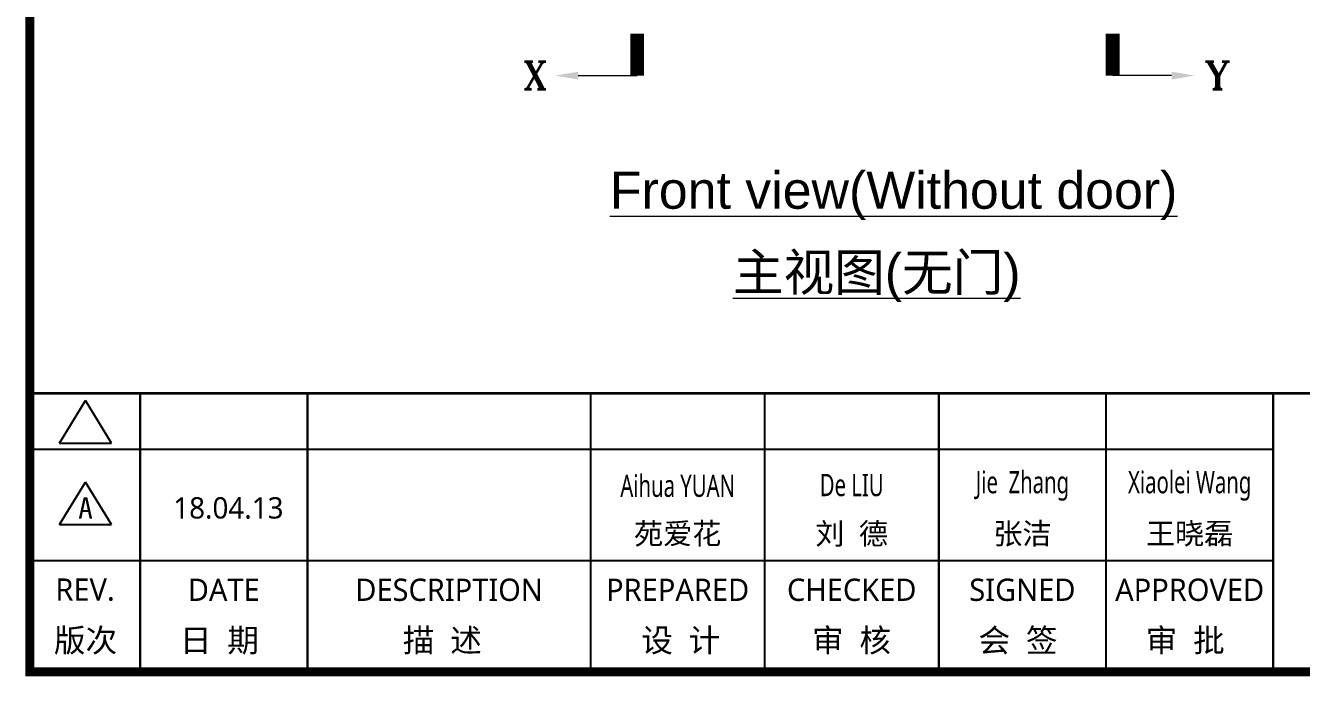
# Model space of a CAD drawing. Extents: x 81437 to 204847, y -54597 to -29444.
# Drawn here: x 86412 to 87788, y -41385 to -40682 of the extents above; entities that cross this region are included whole.
import ezdxf
from ezdxf.enums import TextEntityAlignment as Align

# ---------------------------------------------------------------- set-up
doc = ezdxf.new("R2010")
doc.units = 0
doc.header["$LTSCALE"] = 100
doc.header["$MEASUREMENT"] = 0
for name, color, linetype in [('LOOP', 5, 'Continuous'), ('t', 1, 'Continuous'), ('TEXT', 7, 'Continuous')]:
    doc.layers.add(name, color=color, linetype=linetype)
doc.styles.add('HZ', font='arial.ttf', dxfattribs={"width": 0.7})
doc.styles.add('ROMANT', font='romant.shx')
doc.styles.get("Standard").update_dxf_attribs({"font": ''})
doc.styles.add('微软雅黑', font='')
doc.styles.get('Standard').set_extended_font_data('SimSun')
doc.styles.get('微软雅黑').set_extended_font_data('Microsoft YaHei')

# ---------------------------------------------------------------- blocks, each defined once
blk = doc.blocks.new('图框')
at = {"color": 7}
for p, q in [((-6.2, -2970.4), (1334, -2970.4)), ((-6.2, -3090.4), (1334, -3090.4))]:
    blk.add_line(p, q, dxfattribs=at)
at = {"color": 7, "const_width": 3}
blk.add_lwpolyline([(4109.5, -2910.4), (-6.2, -2910.4)], dxfattribs=at)
at = {"layer": 't', "color": 7}
for p, q in [((25.8, -2963.9), (53.7, -2918)), ((81.7, -2963.9), (53.7, -2918)), ((25.8, -2963.9), (81.7, -2963.9)), ((25.8, -3051.8), (53.7, -3006)), ((81.7, -3051.8), (53.7, -3006)), ((25.8, -3051.8), (81.7, -3051.8))]:
    blk.add_line(p, q, dxfattribs=at)
at = {"layer": 't', "color": 7, "const_width": 9.62}
blk.add_lwpolyline([(4109.5, -3210.4), (4109.5, -58.9), (-6.2, -58.9), (-6.2, -3210.4)], close=True, dxfattribs=at)
at = {"layer": 't', "color": 7, "const_width": 2.4}
for points in [[(112.6, -2911.6), (112.6, -3210.4)], [(292.9, -2911.6), (292.9, -3210.4)], [(598.2, -2911.6), (598.2, -3215.3)], [(785.8, -2911.6), (785.8, -3215.3)], [(973.4, -2911.6), (973.4, -3215.3)], [(1153.7, -2911.6), (1153.7, -3215.3)], [(1334, -2911.6), (1334, -3215.3)]]:
    blk.add_lwpolyline(points, dxfattribs=at)
at = {"color": 7, "style": '微软雅黑', "flags": 8}
for tag, p, height in [('DWG.NAME:', (1375.5, -2969.2), 25), ('DWG.NO.:', (3122, -3089.3), 24), ('图纸编号', (3309.2, -3111.3), 24), ('FILENO.:', (3122.5, -3165), 24), ('文档号', (3311.6, -3183), 24)]:
    blk.add_attdef(tag, p, '', height=height, dxfattribs=at)
at = {"color": 7, "style": '微软雅黑', "width": 0.8, "flags": 8}
for tag, p, height in [('PROJECTNAME:', (3119.3, -2971.7), 24), ('PROJECT_NAME', (3324.7, -2969.2), 25)]:
    blk.add_attdef(tag, p, '', height=height, dxfattribs=at)
at = {"color": 7, "style": '微软雅黑', "flags": 8}
for tag, height, width, p in [('RENLIU', 24, 0.7, (692, -3009.2)), ('SHUFENWANG', 24, 0.7, (879.6, -3009.2)), ('FANGHOU', 24, 0.7, (1063.6, -3009.2)), ('DANDANLI', 24, 0.7, (1243.9, -3009.2)), ('#10STATIONONTROLCABINETCOVER', 30, 0.6, (1771.7, -3076)), ('HANGZHOUHOLLYSYSAUTOMATIONCO.,LTD.', 24, 0.7, (2763.9, -3104.6))]:
    blk.add_attdef(tag, text='', height=height, dxfattribs=dict(at, width=width)).set_placement(p, align=Align.MIDDLE)
for tag, p in [('图纸名称:', (1371.6, -3024.8)), ('项目名称', (3272.9, -3045.6))]:
    blk.add_attdef(tag, text='', height=25, dxfattribs=at).set_placement(p, align=Align.BOTTOM_LEFT)
at = {"color": 7, "flags": 8}
blk.add_attdef('A', text='', height=23, dxfattribs=at).set_placement((53.7, -3033.7), align=Align.MIDDLE)
at = {"color": 7, "style": '微软雅黑', "flags": 8}
for tag, height, p in [('设计时间', 23, (207.7, -3033.7)), ('刘仁', 23, (692, -3061.1)), ('王姝芬', 23, (879.6, -3061.1)), ('侯方', 23, (1063.6, -3061.1)), ('李丹丹', 23, (1243.9, -3061.1)), ('PAGEXOFX', 24, (3947.6, -3097.9)), ('REV.', 24, (53.2, -3121.9)), ('DATE', 24, (202.7, -3121.9)), ('DESCRIPTION', 24, (445.6, -3121.9)), ('PREPARED', 24, (692, -3121.9)), ('CHECKED', 24, (879.6, -3121.9)), ('SIGNED', 24, (1063.6, -3121.9)), ('APPROVED', 24, (1243.9, -3121.9)), ('图纸名称', 30, (1771.7, -3153.6)), ('第几页共几页', 24, (3947.6, -3172.9))]:
    blk.add_attdef(tag, text='', height=height, dxfattribs=at).set_placement(p, align=Align.MIDDLE)
at = {"layer": 't', "color": 7, "style": '微软雅黑'}
for s, p in [('版次', (53.7, -3176.5)), ('日  期', (198, -3176.5)), ('描  述', (438.3, -3176.5)), ('设  计', (695.3, -3176.5)), ('审  核', (879.4, -3176.5)), ('会  签', (1058.9, -3176.5)), ('审  批', (1239.1, -3176.5))]:
    blk.add_text(s, height=25, dxfattribs=at).set_placement(p, align=Align.MIDDLE_CENTER)

msp = doc.modelspace()

# ---------------------------------------------------------------- linework, layer by layer
at = {"layer": 'LOOP', "color": 5, "lineweight": 0}
for p, q in [((87008.3, -40736.4), (87071.7, -40736.4)), ((87008.3, -40736.4), (87071.7, -40736.4)), ((87647.8, -40736.4), (87584.4, -40736.4)), ((87647.8, -40736.4), (87584.4, -40736.4))]:
    msp.add_line(p, q, dxfattribs=at)
at = {"layer": 'LOOP', "color": 5, "lineweight": 0, "const_width": 15}
for points in [[(87071.7, -40736.4), (87071.7, -40691.3)], [(87071.7, -40736.4), (87071.7, -40691.3)], [(87584.4, -40736.4), (87584.4, -40691.3)], [(87584.4, -40736.4), (87584.4, -40691.3)]]:
    msp.add_lwpolyline(points, dxfattribs=at)
at = {"layer": 'LOOP', "color": 5, "lineweight": 0}
for points in [[(87008.3, -40732.2), (86983.3, -40736.4), (87008.3, -40740.6)], [(87008.3, -40732.2), (86983.3, -40736.4), (87008.3, -40740.6)], [(87647.8, -40732.2), (87672.8, -40736.4), (87647.8, -40740.6)], [(87647.8, -40732.2), (87672.8, -40736.4), (87647.8, -40740.6)]]:
    msp.add_solid(points, dxfattribs=at)

# ---------------------------------------------------------------- block references
at = {"color": 1}
ref = msp.add_blockref('图框', (86423.4, -38168.5), dxfattribs=at)
ref.add_attrib('DANDANLI', 'Xiaolei Wang', dxfattribs={"color": 7, "height": 24, "style": '微软雅黑', "width": 0.7, "flags": 8}).set_placement((87667.3, -41177.8), align=Align.MIDDLE)
ref.add_attrib('FANGHOU', 'Jie  Zhang', dxfattribs={"color": 7, "height": 24, "style": '微软雅黑', "width": 0.7, "flags": 8}).set_placement((87487, -41177.8), align=Align.MIDDLE)
ref.add_attrib('SHUFENWANG', 'De LIU', dxfattribs={"color": 7, "height": 24, "style": '微软雅黑', "width": 0.7, "flags": 8}).set_placement((87303, -41177.8), align=Align.MIDDLE)
ref.add_attrib('RENLIU', 'Aihua YUAN', dxfattribs={"color": 7, "height": 24, "style": '微软雅黑', "width": 0.7, "flags": 8}).set_placement((87115.4, -41177.8), align=Align.MIDDLE)
ref.add_attrib('APPROVED', 'APPROVED', dxfattribs={"color": 7, "height": 24, "style": '微软雅黑'}).set_placement((87667.3, -41290.5), align=Align.MIDDLE)
ref.add_attrib('SIGNED', 'SIGNED', dxfattribs={"color": 7, "height": 24, "style": '微软雅黑'}).set_placement((87487, -41290.5), align=Align.MIDDLE)
ref.add_attrib('CHECKED', 'CHECKED', dxfattribs={"color": 7, "height": 24, "style": '微软雅黑'}).set_placement((87303, -41290.5), align=Align.MIDDLE)
ref.add_attrib('PREPARED', 'PREPARED', dxfattribs={"color": 7, "height": 24, "style": '微软雅黑'}).set_placement((87115.4, -41290.5), align=Align.MIDDLE)
ref.add_attrib('DESCRIPTION', 'DESCRIPTION', dxfattribs={"color": 7, "height": 24, "style": '微软雅黑'}).set_placement((86869, -41290.5), align=Align.MIDDLE)
ref.add_attrib('DATE', 'DATE', dxfattribs={"color": 7, "height": 24, "style": '微软雅黑', "flags": 8}).set_placement((86626.1, -41290.5), align=Align.MIDDLE)
ref.add_attrib('REV.', 'REV.', dxfattribs={"color": 7, "height": 24, "style": '微软雅黑', "flags": 8}).set_placement((86476.6, -41290.5), align=Align.MIDDLE)
ref.add_attrib('A', 'A', dxfattribs={"color": 7, "height": 23, "flags": 8}).set_placement((86477.1, -41202.3), align=Align.MIDDLE)
ref.add_attrib('设计时间', '18.04.13', dxfattribs={"color": 7, "height": 23, "style": '微软雅黑', "flags": 8}).set_placement((86631.1, -41202.3), align=Align.MIDDLE)
ref.add_attrib('李丹丹', '王晓磊', dxfattribs={"color": 7, "height": 23, "style": '微软雅黑', "flags": 8}).set_placement((87667.3, -41229.6), align=Align.MIDDLE)
ref.add_attrib('侯方', '张洁', dxfattribs={"color": 7, "height": 23, "style": '微软雅黑', "flags": 8}).set_placement((87487, -41229.6), align=Align.MIDDLE)
ref.add_attrib('王姝芬', '刘  德', dxfattribs={"color": 7, "height": 23, "style": '微软雅黑', "flags": 8}).set_placement((87303, -41229.6), align=Align.MIDDLE)
ref.add_attrib('刘仁', '苑爱花', dxfattribs={"color": 7, "height": 23, "style": '微软雅黑', "flags": 8}).set_placement((87115.4, -41229.6), align=Align.MIDDLE)

# ---------------------------------------------------------------- texts
at = {"layer": 'TEXT', "color": 5, "lineweight": 0, "style": 'ROMANT'}
for s, p in [('X', (86961.7, -40751.1)), ('X', (86961.7, -40751.1)), ('Y', (87697.3, -40751.1)), ('Y', (87697.3, -40751.1))]:
    msp.add_text(s, height=30, dxfattribs=at).set_placement(p, align=Align.CENTER)
at = {"layer": 'TEXT', "color": 7, "lineweight": 0, "style": 'HZ'}
for s, p in [('%%UFront view(Without door)', (87348.2, -40879.9)), ('%%U主视图(无门)', (87330, -40968.3))]:
    msp.add_text(s, height=40, dxfattribs=at).set_placement(p, align=Align.CENTER)

doc.saveas('drawing.dxf')
